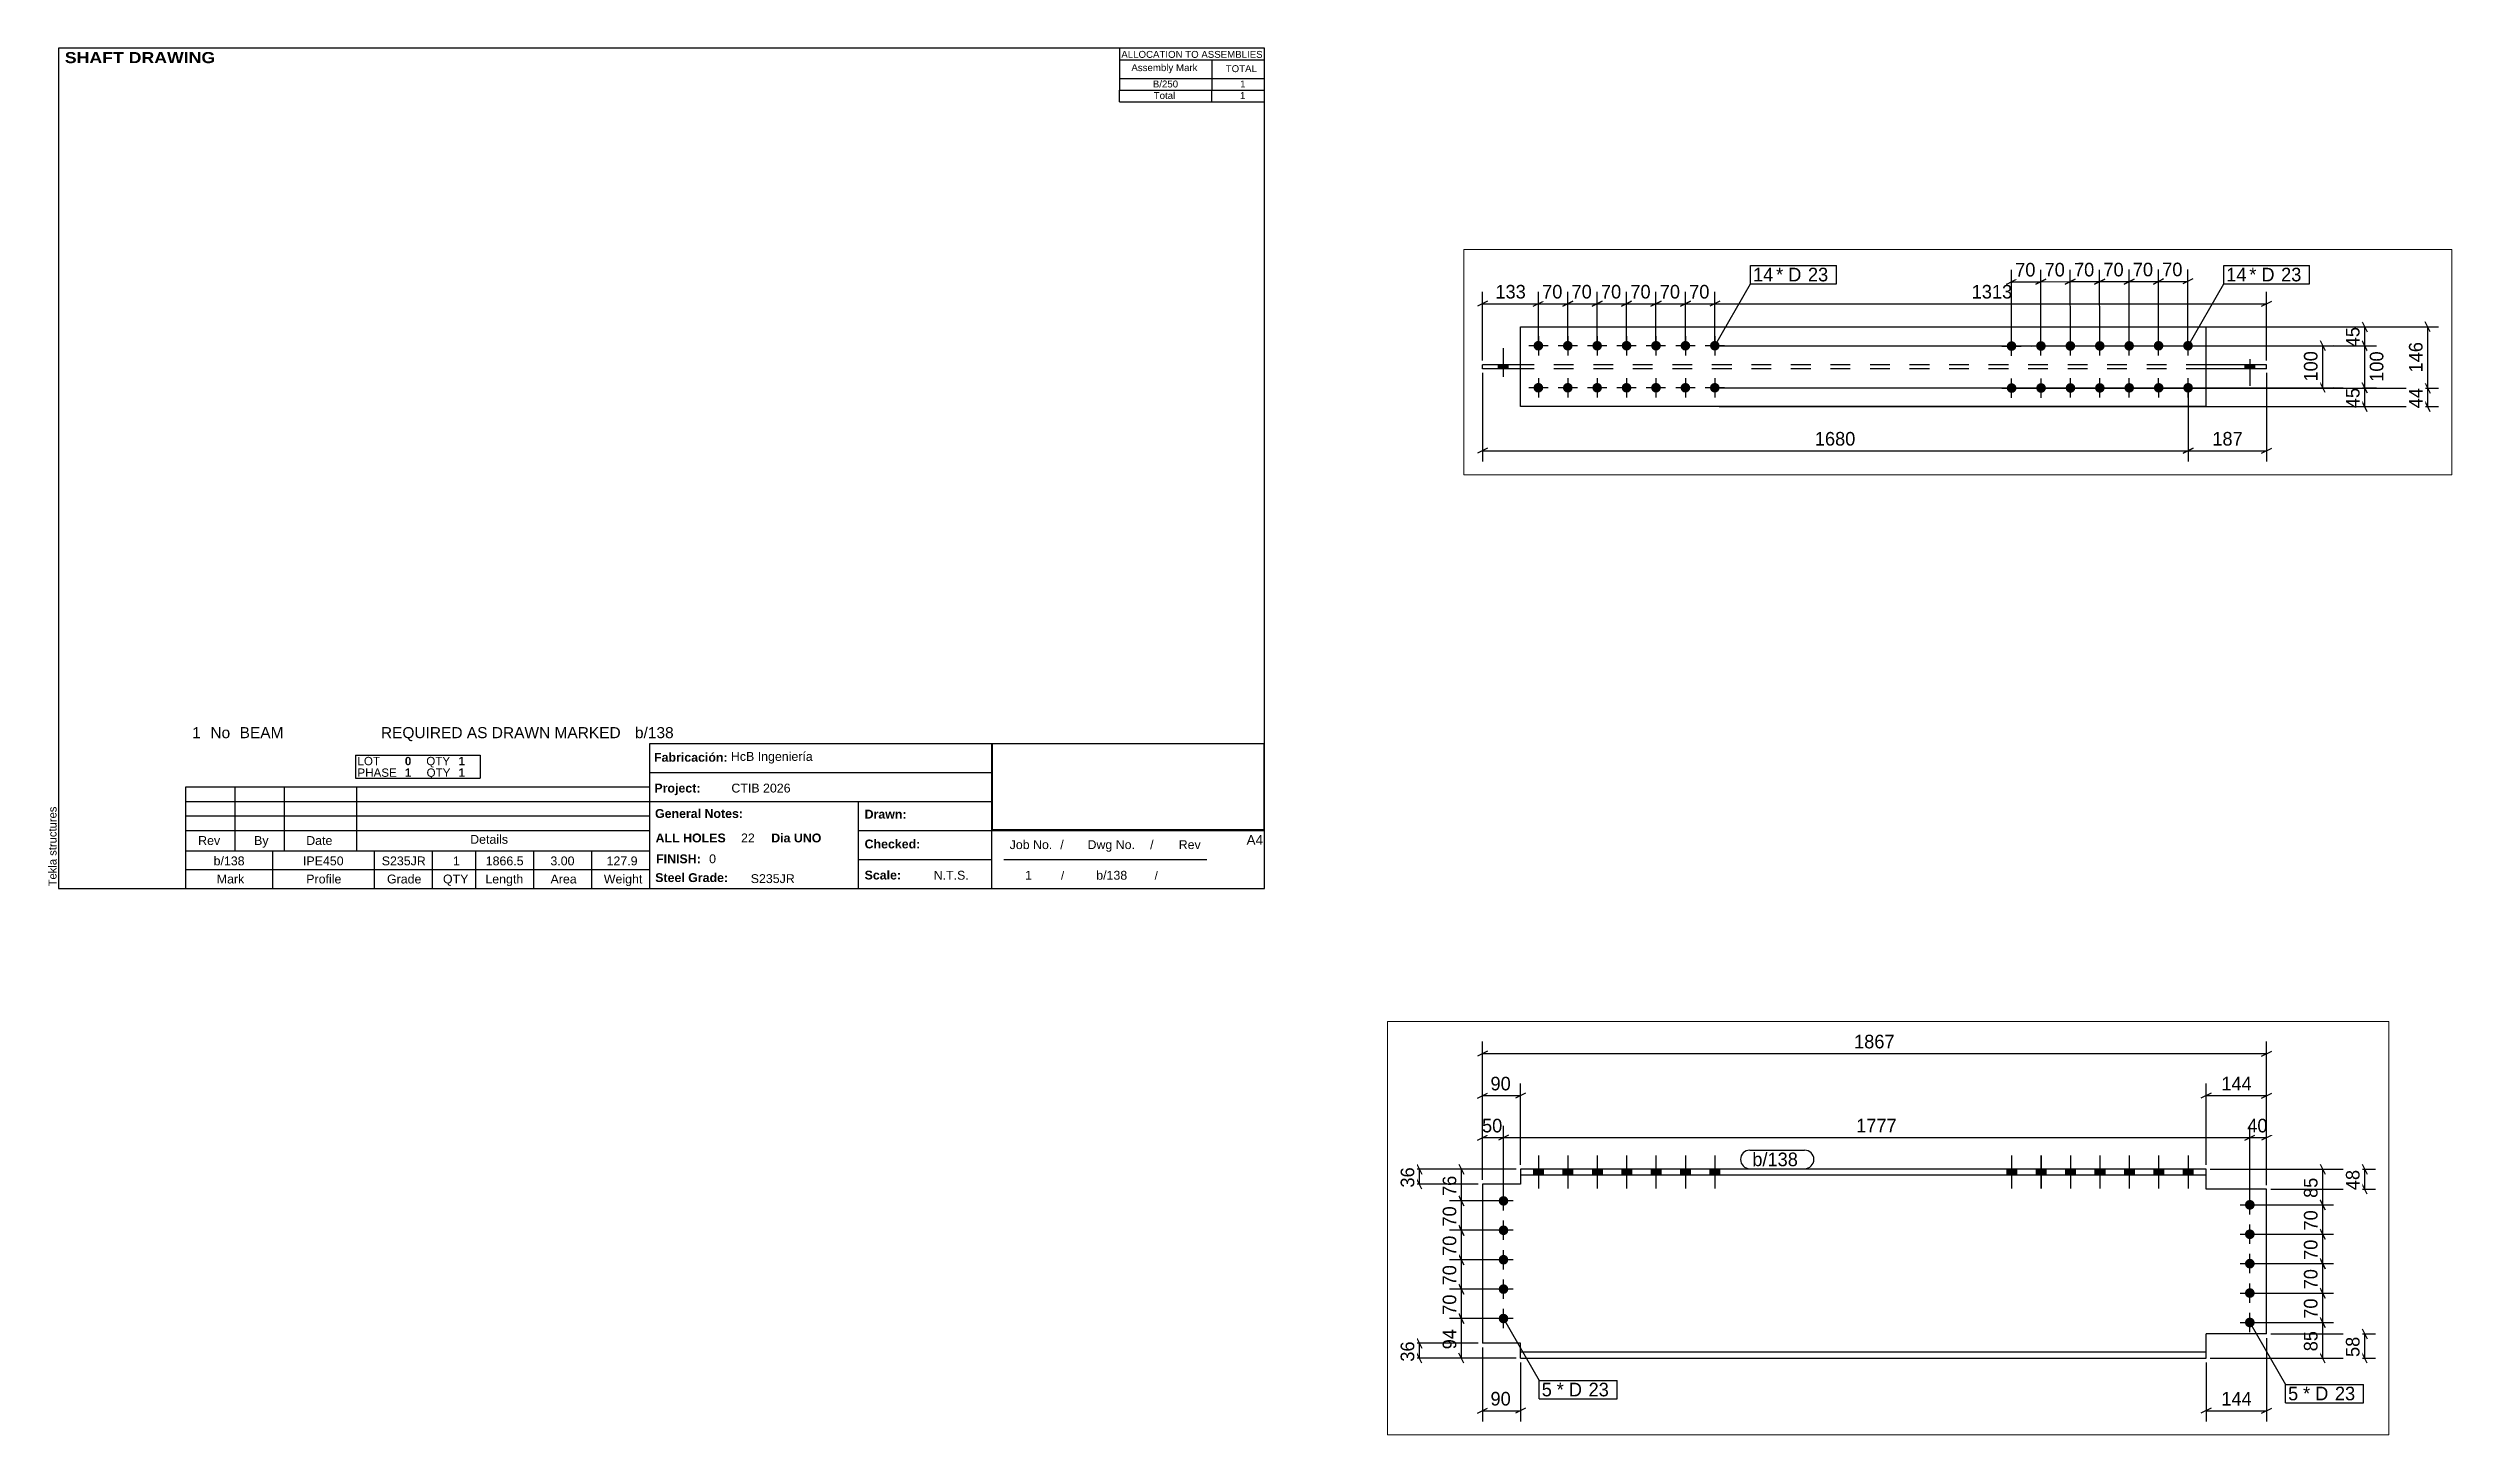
# Paper-space layout 'Layout1' of a CAD drawing. Header units: millimetres. Extents: x 2 to 575, y -125 to 205.
# The model-space entities are those that its viewports show. They can reach past a viewport. Long polylines and large blocks are cut down to what shows.
import ezdxf

# ---------------------------------------------------------------- set-up
doc = ezdxf.new("R2010")
doc.units = ezdxf.units.MM
doc.linetypes.add('DXK_LINE_DOT4', pattern=[0.9408, 0.4704, -0.4704])
doc.layers.add('Viewport layer', color=7, linetype='Continuous', plot=False)
doc.styles.add('Arial', font='ARIAL.TTF', dxfattribs={"height": 0.2})
doc.styles.add('Arial Black', font='ARIBLK.TTF', dxfattribs={"height": 0.2})
doc.styles.add('Arial Bold', font='ARIALBD.TTF', dxfattribs={"height": 0.2})
doc.styles.add('Comic Sans MS', font='COMIC.TTF', dxfattribs={"height": 0.2})

msp = doc.modelspace()

# ---------------------------------------------------------------- hatches: boundary and pattern name
at = {"linetype": 'Continuous'}
for points in [[(7699.5, 618), (7722.5, 618), (7722.5, 632.6), (7699.5, 632.6)], [(7699.5, 618), (7722.5, 618), (7722.5, 632.6), (7699.5, 632.6)], [(7769.5, 618), (7792.5, 618), (7792.5, 632.6), (7769.5, 632.6)], [(7769.5, 618), (7792.5, 618), (7792.5, 632.6), (7769.5, 632.6)], [(7839.5, 618), (7862.5, 618), (7862.5, 632.6), (7839.5, 632.6)], [(7839.5, 618), (7862.5, 618), (7862.5, 632.6), (7839.5, 632.6)], [(7909.5, 618), (7932.5, 618), (7932.5, 632.6), (7909.5, 632.6)], [(7909.5, 618), (7932.5, 618), (7932.5, 632.6), (7909.5, 632.6)], [(7979.5, 618), (8002.5, 618), (8002.5, 632.6), (7979.5, 632.6)], [(7979.5, 618), (8002.5, 618), (8002.5, 632.6), (7979.5, 632.6)], [(8049.5, 618), (8072.5, 618), (8072.5, 632.6), (8049.5, 632.6)], [(8049.5, 618), (8072.5, 618), (8072.5, 632.6), (8049.5, 632.6)], [(8119.5, 618), (8142.5, 618), (8142.5, 632.6), (8119.5, 632.6)], [(8119.5, 618), (8142.5, 618), (8142.5, 632.6), (8119.5, 632.6)], [(8848.9, 632.6), (8825.9, 632.6), (8825.9, 618), (8848.9, 618)], [(8849, 632.6), (8826, 632.6), (8826, 618), (8849, 618)], [(8918.9, 632.6), (8895.9, 632.6), (8895.9, 618), (8918.9, 618)], [(8919, 632.6), (8896, 632.6), (8896, 618), (8919, 618)], [(8988.9, 632.6), (8965.9, 632.6), (8965.9, 618), (8988.9, 618)], [(8989, 632.6), (8966, 632.6), (8966, 618), (8989, 618)], [(9058.9, 632.6), (9035.9, 632.6), (9035.9, 618), (9058.9, 618)], [(9059, 632.6), (9036, 632.6), (9036, 618), (9059, 618)], [(9128.9, 632.6), (9105.9, 632.6), (9105.9, 618), (9128.9, 618)], [(9129, 632.6), (9106, 632.6), (9106, 618), (9129, 618)], [(9198.9, 632.6), (9175.9, 632.6), (9175.9, 618), (9198.9, 618)], [(9199, 632.6), (9176, 632.6), (9176, 618), (9199, 618)], [(9268.9, 632.6), (9245.9, 632.6), (9245.9, 618), (9268.9, 618)], [(9269, 632.6), (9246, 632.6), (9246, 618), (9269, 618)], [(7616.5, 557, -1), (7639.5, 557, -1)], [(9393, 547.6), (9393.3, 550), (9394, 552.3), (9395.2, 554.4), (9396.8, 556.1), (9398.8, 557.6), (9401, 558.5), (9403.3, 559), (9405.7, 559), (9408.1, 558.5), (9410.3, 557.6), (9412.2, 556.1), (9413.8, 554.4), (9415, 552.3), (9415.8, 550), (9416, 547.6), (9415.8, 545.2), (9415, 542.9), (9413.8, 540.8), (9412.2, 539.1), (9410.3, 537.6), (9408.1, 536.7), (9405.7, 536.2), (9403.3, 536.2), (9401, 536.7), (9398.8, 537.6), (9396.8, 539.1), (9395.2, 540.8), (9394, 542.9), (9393.3, 545.2)], [(7616.5, 487, -1), (7639.5, 487, -1)], [(9393, 477.6), (9393.3, 480), (9394, 482.3), (9395.2, 484.4), (9396.8, 486.1), (9398.8, 487.6), (9401, 488.5), (9403.3, 489), (9405.7, 489), (9408.1, 488.5), (9410.3, 487.6), (9412.2, 486.1), (9413.8, 484.4), (9415, 482.3), (9415.8, 480), (9416, 477.6), (9415.8, 475.2), (9415, 472.9), (9413.8, 470.8), (9412.2, 469.1), (9410.3, 467.6), (9408.1, 466.7), (9405.7, 466.2), (9403.3, 466.2), (9401, 466.7), (9398.8, 467.6), (9396.8, 469.1), (9395.2, 470.8), (9394, 472.9), (9393.3, 475.2)], [(7616.5, 417, -1), (7639.5, 417, -1)], [(9393, 407.6), (9393.3, 410), (9394, 412.3), (9395.2, 414.4), (9396.8, 416.1), (9398.8, 417.6), (9401, 418.5), (9403.3, 419), (9405.7, 419), (9408.1, 418.5), (9410.3, 417.6), (9412.2, 416.1), (9413.8, 414.4), (9415, 412.3), (9415.8, 410), (9416, 407.6), (9415.8, 405.2), (9415, 402.9), (9413.8, 400.8), (9412.2, 399.1), (9410.3, 397.6), (9408.1, 396.7), (9405.7, 396.2), (9403.3, 396.2), (9401, 396.7), (9398.8, 397.6), (9396.8, 399.1), (9395.2, 400.8), (9394, 402.9), (9393.3, 405.2)], [(7616.5, 347, -1), (7639.5, 347, -1)], [(9393, 337.6), (9393.3, 340), (9394, 342.3), (9395.2, 344.4), (9396.8, 346.1), (9398.8, 347.6), (9401, 348.5), (9403.3, 349), (9405.7, 349), (9408.1, 348.5), (9410.3, 347.6), (9412.2, 346.1), (9413.8, 344.4), (9415, 342.3), (9415.8, 340), (9416, 337.6), (9415.8, 335.2), (9415, 332.9), (9413.8, 330.8), (9412.2, 329.1), (9410.3, 327.6), (9408.1, 326.7), (9405.7, 326.2), (9403.3, 326.2), (9401, 326.7), (9398.8, 327.6), (9396.8, 329.1), (9395.2, 330.8), (9394, 332.9), (9393.3, 335.2)], [(177, 296.1, -1), (177, 319.1, -1)], [(247, 296.1, -1), (247, 319.1, -1)], [(317, 296.1, -1), (317, 319.1, -1)], [(387, 296.1, -1), (387, 319.1, -1)], [(457, 296.1, -1), (457, 319.1, -1)], [(527, 296.1, -1), (527, 319.1, -1)], [(597, 296.1, -1), (597, 319.1, -1)], [(1303.3, 318.3, -1), (1303.4, 295.3, -1)], [(1373.3, 318.5, -1), (1373.4, 295.5, -1)], [(1443.3, 318.6, -1), (1443.4, 295.6, -1)], [(1513.3, 318.7, -1), (1513.4, 295.7, -1)], [(1583.3, 318.8, -1), (1583.4, 295.8, -1)], [(1653.3, 319, -1), (1653.4, 296, -1)], [(1723.3, 319.1, -1), (1723.4, 296.1, -1)], [(7616.5, 277, -1), (7639.5, 277, -1)], [(105.5, 262.3), (82.5, 262.3), (82.5, 252.9), (105.5, 252.9)], [(105.5, 262.3), (82.5, 262.3), (82.5, 252.9), (105.5, 252.9)], [(105.5, 262.3), (82.5, 262.3), (82.5, 252.9), (105.5, 252.9)], [(105.5, 262.3), (82.5, 262.3), (82.5, 252.9), (105.5, 252.9)], [(105.5, 262.3), (82.5, 262.3), (82.5, 252.9), (105.5, 252.9)], [(1859, 252.9), (1882, 252.9), (1882, 262.3), (1859, 262.3)], [(1859, 252.9), (1882, 252.9), (1882, 262.3), (1859, 262.3)], [(1859, 252.9), (1882, 252.9), (1882, 262.3), (1859, 262.3)], [(1859, 252.9), (1882, 252.9), (1882, 262.3), (1859, 262.3)], [(1859, 252.9), (1882, 252.9), (1882, 262.3), (1859, 262.3)], [(9393, 267.6), (9393.3, 270), (9394, 272.3), (9395.2, 274.4), (9396.8, 276.1), (9398.8, 277.6), (9401, 278.5), (9403.3, 279), (9405.7, 279), (9408.1, 278.5), (9410.3, 277.6), (9412.2, 276.1), (9413.8, 274.4), (9415, 272.3), (9415.8, 270), (9416, 267.6), (9415.8, 265.2), (9415, 262.9), (9413.8, 260.8), (9412.2, 259.1), (9410.3, 257.6), (9408.1, 256.7), (9405.7, 256.2), (9403.3, 256.2), (9401, 256.7), (9398.8, 257.6), (9396.8, 259.1), (9395.2, 260.8), (9394, 262.9), (9393.3, 265.2)], [(177, 196.1, -1), (177, 219.1, -1)], [(247, 196.1, -1), (247, 219.1, -1)], [(317, 196.1, -1), (317, 219.1, -1)], [(387, 196.1, -1), (387, 219.1, -1)], [(457, 196.1, -1), (457, 219.1, -1)], [(527, 196.1, -1), (527, 219.1, -1)], [(597, 196.1, -1), (597, 219.1, -1)], [(1303.5, 218.3, -1), (1303.6, 195.3, -1)], [(1373.5, 218.5, -1), (1373.6, 195.5, -1)], [(1443.5, 218.6, -1), (1443.6, 195.6, -1)], [(1513.5, 218.7, -1), (1513.6, 195.7, -1)], [(1583.5, 218.8, -1), (1583.6, 195.9, -1)], [(1653.5, 219, -1), (1653.6, 196, -1)], [(1723.5, 219.1, -1), (1723.6, 196.1, -1)]]:
    msp.add_hatch(color=3, dxfattribs=at).paths.add_polyline_path(points)

# ---------------------------------------------------------------- linework, layer by layer
at = {"color": 8, "linetype": 'Continuous'}
for p, q in [((7590, 913.6), (7566, 901.6)), ((7578, 907.6), (9444.5, 907.6)), ((9432.5, 901.6), (9456.5, 913.6)), ((7566, 801.6), (7590, 813.6)), ((7578, 807.6), (7668.3, 807.6)), ((7680.3, 813.6), (7656.3, 801.6)), ((7668.3, 642.6), (7668.3, 836)), ((9312.2, 813.6), (9288.2, 801.6)), ((9300.2, 642.6), (9300.2, 836)), ((9300.2, 807.6), (9444.5, 807.6)), ((9432.5, 801.6), (9456.5, 813.6)), ((7566, 701.6), (7590, 713.6)), ((7578, 607), (7578, 736)), ((7578, 707.6), (7628, 707.6)), ((7640, 713.6), (7616, 701.6)), ((7628, 567), (7628, 736)), ((9392.5, 701.6), (9416.5, 713.6)), ((9404.5, 557.6), (9404.5, 736)), ((9404.5, 707.6), (9444.5, 707.6)), ((9456.5, 713.6), (9432.5, 701.6)), ((9444.5, 594.6), (9444.5, 736)), ((7422, 644.6), (7434, 620.6)), ((7428, 597), (7428, 632.6)), ((7658.3, 632.6), (7499.6, 632.6)), ((7522, 644.6), (7534, 620.6)), ((7528, 557), (7528, 632.6)), ((9310.2, 632.6), (9603.6, 632.6)), ((9572, 644.6), (9584, 620.6)), ((9578, 547.6), (9578, 632.6)), ((9672, 644.6), (9684, 620.6)), ((9678, 584.6), (9678, 632.6)), ((7434, 585), (7422, 609)), ((9684, 572.6), (9672, 596.6)), ((7618, 557), (7499.6, 557)), ((7534, 545), (7522, 569)), ((9414.5, 547.6), (9603.6, 547.6)), ((9584, 535.6), (9572, 559.6)), ((1361.1, 454), (1385.1, 466)), ((1373.3, 317), (1373, 488.4)), ((1431.1, 454.1), (1455.1, 466.1)), ((1443.3, 317.1), (1443, 488.5)), ((1501.1, 454.2), (1525.1, 466.2)), ((1513.3, 317.2), (1513, 488.6)), ((1571.1, 454.3), (1595.1, 466.4)), ((1583.3, 317.3), (1583, 488.7)), ((1641.1, 454.5), (1665.1, 466.5)), ((1653.3, 317.5), (1653, 488.9)), ((1653.1, 460.5), (1723.1, 460.6)), ((1735.1, 466.6), (1711.1, 454.6)), ((1723.3, 317.6), (1723, 489)), ((7618, 487), (7499.6, 487)), ((7534, 475), (7522, 499)), ((9414.5, 477.6), (9603.6, 477.6)), ((9584, 465.6), (9572, 489.6)), ((56, 413.6), (32, 401.6)), ((44, 272.3), (44, 436)), ((44, 407.6), (177, 407.6)), ((165, 401.6), (189, 413.6)), ((177, 317.6), (177, 436)), ((235, 401.6), (259, 413.6)), ((247, 317.6), (247, 436)), ((305, 401.6), (329, 413.6)), ((317, 317.6), (317, 436)), ((375, 401.6), (399, 413.6)), ((387, 317.6), (387, 436)), ((445, 401.6), (469, 413.6)), ((457, 317.6), (457, 436)), ((515, 401.6), (539, 413.6)), ((527, 317.6), (527, 436)), ((527, 407.6), (597, 407.6)), ((609, 413.6), (585, 401.6)), ((609, 413.6), (585, 401.6)), ((597, 317.6), (597, 436)), ((597, 317.6), (597, 436)), ((597, 407.6), (1910.5, 407.6)), ((1898.5, 401.6), (1922.5, 413.6)), ((1910.5, 272.3), (1910.5, 436)), ((7618, 417), (7499.6, 417)), ((7522, 429), (7534, 405)), ((7528, 347), (7528, 417)), ((9414.5, 407.6), (9603.6, 407.6)), ((9584, 395.6), (9572, 419.6)), ((607, 352.6), (2169.6, 352.6)), ((2138, 364.6), (2150, 340.6)), ((2144, 307.6), (2144, 352.6)), ((2300, 340.6), (2288, 364.6)), ((2294, 206.8), (2294, 352.6)), ((7618, 347), (7499.6, 347)), ((7534, 335), (7522, 359)), ((9584, 325.6), (9572, 349.6)), ((1733.4, 307.6), (2069.5, 308.2)), ((2037.9, 320.2), (2049.9, 296.2)), ((2044.1, 208.2), (2043.9, 308.2)), ((2150, 295.6), (2138, 319.6)), ((7534, 265), (7522, 289)), ((9414.5, 337.6), (9603.6, 337.6)), ((44, 242.9), (44, 32)), ((1910.5, 242.9), (1910.5, 32)), ((7422, 230.2), (7434, 206.2)), ((7618, 277), (7499.6, 277)), ((9414.5, 267.6), (9603.6, 267.6)), ((9444.5, 230.6), (9444.5, 32)), ((9584, 255.6), (9572, 279.6)), ((9672, 252.6), (9684, 228.6)), ((9678, 182.6), (9678, 240.6)), ((1723.5, 197.6), (1723.5, 32)), ((1723.5, 197.6), (1723.5, 32)), ((1733.5, 207.6), (2069.7, 208.2)), ((2050.1, 196.2), (2038.1, 220.2)), ((2150, 195.6), (2138, 219.6)), ((2150, 150.6), (2138, 174.6)), ((2288, 218.8), (2300, 194.8)), ((2300, 150.6), (2288, 174.6)), ((2294, 162.6), (2294, 206.8)), ((7434, 170.6), (7422, 194.6)), ((7428, 182.6), (7428, 218.2)), ((7658.3, 182.6), (7499.6, 182.6)), ((7534, 170.6), (7522, 194.6)), ((7578, 208.2), (7578, 32)), ((7668.3, 172.6), (7668.3, 32)), ((9300.2, 172.6), (9300.2, 32)), ((9310.2, 182.6), (9603.6, 182.6)), ((9584, 170.6), (9572, 194.6)), ((9684, 170.6), (9672, 194.6)), ((607, 162.6), (2169.6, 162.6)), ((56, 63.6), (32, 51.6)), ((44, 57.6), (1723.5, 57.6)), ((1735.5, 63.6), (1711.5, 51.6)), ((1711.5, 51.6), (1735.5, 63.6)), ((1723.5, 57.6), (1910.5, 57.6)), ((1898.5, 51.6), (1922.5, 63.6)), ((7566, 51.6), (7590, 63.6)), ((7578, 57.6), (7668.3, 57.6)), ((7680.3, 63.6), (7656.3, 51.6)), ((9312.2, 63.6), (9288.2, 51.6)), ((9300.2, 57.6), (9444.5, 57.6)), ((9432.5, 51.6), (9456.5, 63.6))]:
    msp.add_line(p, q, dxfattribs=at)
at = {"color": 7, "linetype": 'Continuous'}
for p, q in [((7668.3, 632.6), (7668.3, 618)), ((9300.2, 632.6), (7668.3, 632.6)), ((9300.2, 618), (9300.2, 632.6)), ((7668.3, 597), (7578, 597)), ((7578, 597), (7578, 218.2)), ((9300.2, 618), (7668.3, 618)), ((7668.3, 618), (7668.3, 597)), ((9300.2, 584.6), (9300.2, 618)), ((9444.5, 584.6), (9300.2, 584.6)), ((9444.5, 240.6), (9444.5, 584.6)), ((134.3, 162.6), (134.3, 352.6)), ((134.3, 352.6), (1766.2, 352.6)), ((1766.2, 162.6), (1766.2, 352.6)), ((134.3, 262.3), (44, 262.3)), ((44, 252.9), (44, 262.3)), ((134.3, 252.9), (44, 252.9)), ((1910.5, 262.3), (1766.2, 262.3)), ((1910.5, 252.9), (1766.2, 252.9)), ((1910.5, 252.9), (1910.5, 262.3)), ((9300.2, 197.2), (9300.2, 240.6)), ((9444.5, 240.6), (9300.2, 240.6)), ((7668.3, 218.2), (7578, 218.2)), ((7668.3, 182.6), (7668.3, 218.2)), ((9300.2, 197.2), (7668.3, 197.2)), ((7668.3, 182.6), (9300.2, 182.6)), ((9300.2, 182.6), (9300.2, 197.2)), ((1766.2, 162.6), (134.3, 162.6))]:
    msp.add_line(p, q, dxfattribs=at)
at = {"color": 3, "linetype": 'Continuous'}
for p, q in [((7699.5, 632.6), (7699.5, 618)), ((7699.5, 632.6), (7699.5, 618)), ((7711, 664.8), (7711, 586.6)), ((7711, 664.8), (7711, 586.6)), ((7722.5, 632.6), (7722.5, 618)), ((7722.5, 632.6), (7722.5, 618)), ((7769.5, 632.6), (7769.5, 618)), ((7769.5, 632.6), (7769.5, 618)), ((7781, 664.8), (7781, 586.6)), ((7781, 664.8), (7781, 586.6)), ((7792.5, 632.6), (7792.5, 618)), ((7792.5, 632.6), (7792.5, 618)), ((7839.5, 632.6), (7839.5, 618)), ((7839.5, 632.6), (7839.5, 618)), ((7851, 664.8), (7851, 586.6)), ((7851, 664.8), (7851, 586.6)), ((7862.5, 632.6), (7862.5, 618)), ((7862.5, 632.6), (7862.5, 618)), ((7909.5, 632.6), (7909.5, 618)), ((7909.5, 632.6), (7909.5, 618)), ((7921, 664.8), (7921, 586.6)), ((7921, 664.8), (7921, 586.6)), ((7932.5, 632.6), (7932.5, 618)), ((7932.5, 632.6), (7932.5, 618)), ((7979.5, 632.6), (7979.5, 618)), ((7979.5, 632.6), (7979.5, 618)), ((7991, 664.8), (7991, 586.6)), ((7991, 664.8), (7991, 586.6)), ((8002.5, 632.6), (8002.5, 618)), ((8002.5, 632.6), (8002.5, 618)), ((8049.5, 632.6), (8049.5, 618)), ((8049.5, 632.6), (8049.5, 618)), ((8061, 664.8), (8061, 586.6)), ((8061, 664.8), (8061, 586.6)), ((8072.5, 632.6), (8072.5, 618)), ((8072.5, 632.6), (8072.5, 618)), ((8119.5, 632.6), (8119.5, 618)), ((8119.5, 632.6), (8119.5, 618)), ((8131, 664.8), (8131, 586.6)), ((8131, 664.8), (8131, 586.6)), ((8142.5, 632.6), (8142.5, 618)), ((8142.5, 632.6), (8142.5, 618)), ((8825.9, 632.6), (8825.9, 618)), ((8826, 632.6), (8826, 618)), ((8837.4, 664.8), (8837.4, 586.6)), ((8837.5, 664.8), (8837.5, 586.6)), ((8848.9, 632.6), (8848.9, 618)), ((8849, 632.6), (8849, 618)), ((8895.9, 632.6), (8895.9, 618)), ((8896, 632.6), (8896, 618)), ((8907.4, 664.8), (8907.4, 586.6)), ((8907.5, 664.8), (8907.5, 586.6)), ((8918.9, 632.6), (8918.9, 618)), ((8919, 632.6), (8919, 618)), ((8965.9, 632.6), (8965.9, 618)), ((8966, 632.6), (8966, 618)), ((8977.4, 664.8), (8977.4, 586.6)), ((8977.5, 664.8), (8977.5, 586.6)), ((8988.9, 632.6), (8988.9, 618)), ((8989, 632.6), (8989, 618)), ((9035.9, 632.6), (9035.9, 618)), ((9036, 632.6), (9036, 618)), ((9047.4, 664.8), (9047.4, 586.6)), ((9047.5, 664.8), (9047.5, 586.6)), ((9058.9, 632.6), (9058.9, 618)), ((9059, 632.6), (9059, 618)), ((9105.9, 632.6), (9105.9, 618)), ((9106, 632.6), (9106, 618)), ((9117.4, 664.8), (9117.4, 586.6)), ((9117.5, 664.8), (9117.5, 586.6)), ((9128.9, 632.6), (9128.9, 618)), ((9129, 632.6), (9129, 618)), ((9175.9, 632.6), (9175.9, 618)), ((9176, 632.6), (9176, 618)), ((9187.4, 664.8), (9187.4, 586.6)), ((9187.5, 664.8), (9187.5, 586.6)), ((9198.9, 632.6), (9198.9, 618)), ((9199, 632.6), (9199, 618)), ((9245.9, 632.6), (9245.9, 618)), ((9246, 632.6), (9246, 618)), ((9257.4, 664.8), (9257.4, 586.6)), ((9257.5, 664.8), (9257.5, 586.6)), ((9268.9, 632.6), (9268.9, 618)), ((9269, 632.6), (9269, 618)), ((7628, 534), (7628, 580)), ((7651, 557), (7605, 557)), ((9381.5, 547.6), (9427.5, 547.6)), ((9404.5, 524.6), (9404.5, 570.6)), ((7651, 487), (7605, 487)), ((7628, 464), (7628, 510)), ((9381.5, 477.6), (9427.5, 477.6)), ((9404.5, 454.6), (9404.5, 500.6)), ((7651, 417), (7605, 417)), ((7628, 394), (7628, 440)), ((9381.5, 407.6), (9427.5, 407.6)), ((9404.5, 384.6), (9404.5, 430.6)), ((7651, 347), (7605, 347)), ((7628, 324), (7628, 370)), ((9404.5, 314.6), (9404.5, 360.6)), ((94, 233.7), (94, 301.9)), ((94, 233.7), (94, 301.9)), ((94, 233.7), (94, 301.9)), ((94, 233.7), (94, 301.9)), ((94, 233.7), (94, 301.9)), ((200, 307.6), (154, 307.6)), ((177, 330.6), (177, 284.6)), ((270, 307.6), (224, 307.6)), ((247, 330.6), (247, 284.6)), ((340, 307.6), (294, 307.6)), ((317, 330.6), (317, 284.6)), ((410, 307.6), (364, 307.6)), ((387, 330.6), (387, 284.6)), ((480, 307.6), (434, 307.6)), ((457, 330.6), (457, 284.6)), ((550, 307.6), (504, 307.6)), ((527, 330.6), (527, 284.6)), ((620, 307.6), (574, 307.6)), ((597, 330.6), (597, 284.6)), ((1280.4, 306.8), (1326.4, 306.9)), ((1303.4, 283.8), (1303.3, 329.8)), ((1350.4, 306.9), (1396.4, 307)), ((1373.4, 284), (1373.3, 330)), ((1420.4, 307.1), (1466.4, 307.1)), ((1443.4, 284.1), (1443.3, 330.1)), ((1490.4, 307.2), (1536.4, 307.3)), ((1513.4, 284.2), (1513.3, 330.2)), ((1560.4, 307.3), (1606.4, 307.4)), ((1583.4, 284.3), (1583.3, 330.3)), ((1630.4, 307.4), (1676.4, 307.5)), ((1653.4, 284.5), (1653.3, 330.5)), ((1700.4, 307.6), (1746.4, 307.6)), ((1723.4, 284.6), (1723.3, 330.6)), ((7628, 254), (7628, 300)), ((9381.5, 337.6), (9427.5, 337.6)), ((9404.5, 244.6), (9404.5, 290.6)), ((82.5, 252.9), (82.5, 262.3)), ((82.5, 252.9), (82.5, 262.3)), ((82.5, 252.9), (82.5, 262.3)), ((82.5, 252.9), (82.5, 262.3)), ((82.5, 252.9), (82.5, 262.3)), ((105.5, 252.9), (105.5, 262.3)), ((105.5, 252.9), (105.5, 262.3)), ((105.5, 252.9), (105.5, 262.3)), ((105.5, 252.9), (105.5, 262.3)), ((105.5, 252.9), (105.5, 262.3)), ((177, 230.6), (177, 184.6)), ((247, 230.6), (247, 184.6)), ((317, 230.6), (317, 184.6)), ((387, 230.6), (387, 184.6)), ((457, 230.6), (457, 184.6)), ((527, 230.6), (527, 184.6)), ((597, 230.6), (597, 184.6)), ((1303.6, 183.8), (1303.5, 229.8)), ((1373.6, 184), (1373.5, 230)), ((1443.6, 184.1), (1443.5, 230.1)), ((1513.6, 184.2), (1513.5, 230.2)), ((1583.6, 184.4), (1583.5, 230.3)), ((1653.6, 184.5), (1653.5, 230.5)), ((1723.6, 184.6), (1723.5, 230.6)), ((1859, 262.3), (1859, 252.9)), ((1859, 262.3), (1859, 252.9)), ((1859, 262.3), (1859, 252.9)), ((1859, 262.3), (1859, 252.9)), ((1859, 262.3), (1859, 252.9)), ((1870.5, 275.5), (1870.5, 212.3)), ((1870.5, 275.5), (1870.5, 212.3)), ((1870.5, 275.5), (1870.5, 212.3)), ((1870.5, 275.5), (1870.5, 212.3)), ((1870.5, 275.5), (1870.5, 212.3)), ((1882, 262.3), (1882, 252.9)), ((1882, 262.3), (1882, 252.9)), ((1882, 262.3), (1882, 252.9)), ((1882, 262.3), (1882, 252.9)), ((1882, 262.3), (1882, 252.9)), ((7651, 277), (7605, 277)), ((9381.5, 267.6), (9427.5, 267.6)), ((200, 207.6), (154, 207.6)), ((270, 207.6), (224, 207.6)), ((340, 207.6), (294, 207.6)), ((410, 207.6), (364, 207.6)), ((480, 207.6), (434, 207.6)), ((550, 207.6), (504, 207.6)), ((620, 207.6), (574, 207.6)), ((1280.5, 206.8), (1326.5, 206.9)), ((1350.5, 206.9), (1396.5, 207)), ((1420.5, 207.1), (1466.5, 207.1)), ((1490.5, 207.2), (1536.5, 207.3)), ((1560.5, 207.3), (1606.5, 207.4)), ((1630.5, 207.4), (1676.5, 207.5)), ((1700.5, 207.6), (1746.5, 207.6))]:
    msp.add_line(p, q, dxfattribs=at)
at = {"color": 7, "linetype": 'DXK_LINE_DOT4'}
for p, q in [((9300.2, 618), (9300.2, 632.6)), ((9300.2, 584.6), (9300.2, 618)), ((9444.5, 240.6), (9444.5, 584.6)), ((1766.2, 262.3), (134.3, 262.3)), ((1766.2, 252.9), (134.3, 252.9)), ((9300.2, 197.2), (9300.2, 240.6)), ((9300.2, 182.6), (9300.2, 197.2))]:
    msp.add_line(p, q, dxfattribs=at)

# ---------------------------------------------------------------- wipeouts: each hides what was drawn before it
at = {"color": 0}
for points in [[(733.3, 460.8), (733.3, 492.8), (688, 492.8), (688, 460.8)], [(1859.6, 460.8), (1859.6, 492.8), (1814.4, 492.8), (1814.4, 460.8)], [(7745.1, 91.8), (7745.1, 123.8), (7719, 123.8), (7719, 91.8)], [(9521.6, 82.4), (9521.6, 114.4), (9495.5, 114.4), (9495.5, 82.4)]]:
    msp.add_wipeout(points, dxfattribs=at)

# ---------------------------------------------------------------- next in the draw order: wipeouts: each hides what was drawn before it
for points in [[(8566.4, 913.6), (8566.4, 958.4), (8456.1, 958.4), (8456.1, 913.6)], [(9414.4, 813.6), (9414.4, 858.4), (9330.3, 858.4), (9330.3, 813.6)], [(7635.5, 713.6), (7635.5, 758.4), (7570.5, 758.4), (7570.5, 713.6)], [(9457, 713.6), (9457, 758.4), (9392, 758.4), (9392, 713.6)], [(8338.8, 639.6), (8338.8, 671.6), (8220.3, 671.6), (8220.3, 639.6)], [(7522, 627.3), (7477.2, 627.3), (7477.2, 562.3), (7522, 562.3)], [(9572, 622.6), (9527.2, 622.6), (9527.2, 557.6), (9572, 557.6)], [(152.6, 413.6), (152.6, 458.4), (68.4, 458.4), (68.4, 413.6)], [(594.5, 413.6), (594.5, 458.4), (529.6, 458.4), (529.6, 413.6)], [(733.3, 460.8), (733.3, 492.8), (688, 492.8), (688, 460.8)], [(1305.5, 413.6), (1305.5, 458.4), (1202.1, 458.4), (1202.1, 413.6)], [(1720.5, 466.6), (1720.5, 511.4), (1655.5, 511.3), (1655.6, 466.5)], [(1859.6, 460.8), (1859.6, 492.8), (1814.4, 492.8), (1814.4, 460.8)], [(7522, 414.5), (7477.2, 414.5), (7477.2, 349.5), (7522, 349.5)], [(2037.9, 300.2), (1993.1, 300.2), (1993.3, 216), (2038.1, 216.1)], [(2288, 321.8), (2243.2, 321.8), (2243.2, 237.7), (2288, 237.7)], [(7745.1, 91.8), (7745.1, 123.8), (7719, 123.8), (7719, 91.8)], [(938.9, 63.6), (938.9, 108.4), (828.7, 108.4), (828.7, 63.6)], [(1859.1, 63.6), (1859.1, 108.4), (1774.9, 108.4), (1774.9, 63.6)], [(7655.6, 63.6), (7655.6, 108.4), (7590.7, 108.4), (7590.7, 63.6)], [(9414.4, 63.6), (9414.4, 108.4), (9330.3, 108.4), (9330.3, 63.6)], [(9521.6, 82.4), (9521.6, 114.4), (9495.5, 114.4), (9495.5, 82.4)]]:
    msp.add_wipeout(points, dxfattribs=at)

# ---------------------------------------------------------------- next in the draw order: linework, layer by layer
at = {"color": 8, "linetype": 'Continuous'}
for p, q in [((9444.5, 594.6), (9444.5, 936)), ((7578, 607), (7578, 836)), ((9444.5, 594.6), (9444.5, 836)), ((7640, 713.6), (7616, 701.6)), ((7628, 567), (7628, 736)), ((7628, 707.6), (9404.5, 707.6)), ((9392.5, 701.6), (9416.5, 713.6)), ((9404.5, 557.6), (9404.5, 736)), ((7658.3, 632.6), (7399.6, 632.6)), ((9310.2, 632.6), (9703.6, 632.6)), ((7568, 597), (7399.6, 597)), ((9454.5, 584.6), (9703.6, 584.6)), ((7618, 557), (7499.6, 557)), ((7522, 569), (7534, 545)), ((7528, 487), (7528, 557)), ((9414.5, 547.6), (9603.6, 547.6)), ((9572, 559.6), (9584, 535.6)), ((9578, 477.6), (9578, 547.6)), ((1291.1, 453.8), (1315.1, 465.9)), ((1303.3, 316.8), (1303, 488.2)), ((1583.1, 460.3), (1653.1, 460.5)), ((1665.1, 466.5), (1641.1, 454.5)), ((1653.3, 317.5), (1653, 488.9)), ((165, 401.6), (189, 413.6)), ((177, 317.6), (177, 436)), ((457, 407.6), (527, 407.6)), ((539, 413.6), (515, 401.6)), ((527, 317.6), (527, 436)), ((7618, 417), (7499.6, 417)), ((7534, 405), (7522, 429)), ((7618, 347), (7499.6, 347)), ((7522, 359), (7534, 335)), ((7528, 277), (7528, 347)), ((607, 307.6), (2169.6, 307.6)), ((607, 207.6), (2172.4, 207.6)), ((2288, 218.8), (2300, 194.8))]:
    msp.add_line(p, q, dxfattribs=at)
at = {"color": 7, "linetype": 'Continuous'}
for p, q in [((682, 454.8), (682, 498.8)), ((1808.4, 454.8), (1808.4, 498.8)), ((597, 307.6), (682, 454.8)), ((1723.4, 307.6), (1808.4, 454.8)), ((7628, 277), (7713, 129.8)), ((9404.5, 267.6), (9489.5, 120.4)), ((7713, 85.8), (7713, 129.8)), ((9489.5, 76.4), (9489.5, 120.4))]:
    msp.add_line(p, q, dxfattribs=at)

# ---------------------------------------------------------------- next in the draw order: texts
at = {"color": 3, "style": 'Comic Sans MS'}
for s, p in [('1867', (8462.5, 920)), ('144', (9336.7, 820)), ('50', (7576.9, 720)), ('40', (9398.4, 720)), ('133', (74.8, 420)), ('70', (536, 420)), ('1313', (1208.5, 420)), ('1680', (835.1, 70)), ('187', (1781.3, 70)), ('90', (7597.1, 70)), ('144', (9336.7, 70))]:
    msp.add_text(s, height=32.38, dxfattribs=at).set_placement(p)
for s, rotation, p in [('76', 90.0002, (7515.6, 568.7)), ('85', 90.0002, (9565.6, 564)), ('70', 0.1031, (1662, 472.9)), ('70', 90.0002, (7515.6, 355.9)), ('100', 90.1033, (2031.7, 222.5)), ('146', 90.0002, (2281.6, 244.1))]:
    msp.add_text(s, height=32.38, rotation=rotation, dxfattribs=at).set_placement(p)

# ---------------------------------------------------------------- next in the draw order: wipeouts: each hides what was drawn before it
at = {"color": 0}
for points in [[(8338.8, 639.6), (8338.8, 671.6), (8220.3, 671.6), (8220.3, 639.6)], [(809.1, 460.8), (809.1, 492.8), (742.9, 492.8), (742.9, 460.8)], [(1935.4, 460.8), (1935.4, 492.8), (1869.2, 492.8), (1869.2, 460.8)], [(7820.9, 91.8), (7820.9, 123.8), (7754.7, 123.8), (7754.7, 91.8)], [(9597.4, 82.4), (9597.4, 114.4), (9531.2, 114.4), (9531.2, 82.4)]]:
    msp.add_wipeout(points, dxfattribs=at)

# ---------------------------------------------------------------- next in the draw order: linework, layer by layer
at = {"color": 7, "linetype": 'Continuous'}
for p, q in [((8214.3, 677.6), (8344.8, 677.6)), ((8214.3, 633.6), (8344.8, 633.6))]:
    msp.add_line(p, q, dxfattribs=at)
for centre, start, end in [((8214.3, 655.6), 90, 270), ((8344.8, 655.6), 270, 90)]:
    msp.add_arc(centre, 22, start, end, dxfattribs=at)

# ---------------------------------------------------------------- next in the draw order: texts
at = {"color": 3, "style": 'Comic Sans MS'}
msp.add_text('b/138', height=32.38, dxfattribs=at).set_placement((8220.3, 639.6))

# ---------------------------------------------------------------- next in the draw order: wipeouts: each hides what was drawn before it
at = {"color": 0}
for points in [[(7655.6, 813.6), (7655.6, 858.4), (7590.7, 858.4), (7590.7, 813.6)], [(8571.4, 713.6), (8571.4, 758.4), (8461.1, 758.4), (8461.1, 713.6)], [(7422, 647.3), (7377.2, 647.3), (7377.2, 582.3), (7422, 582.3)], [(9672, 641.1), (9627.2, 641.1), (9627.2, 576.1), (9672, 576.1)], [(7522, 554.5), (7477.2, 554.5), (7477.2, 489.5), (7522, 489.5)], [(9572, 545.1), (9527.2, 545.1), (9527.2, 480.1), (9572, 480.1)], [(524.5, 413.6), (524.5, 458.4), (459.6, 458.4), (459.6, 413.6)], [(809.1, 460.8), (809.1, 492.8), (742.9, 492.8), (742.9, 460.8)], [(1650.5, 466.5), (1650.5, 511.3), (1585.5, 511.2), (1585.6, 466.4)], [(1935.4, 460.8), (1935.4, 492.8), (1869.2, 492.8), (1869.2, 460.8)], [(2138, 362.6), (2093.2, 362.6), (2093.2, 297.6), (2138, 297.6)], [(7522, 344.5), (7477.2, 344.5), (7477.2, 279.5), (7522, 279.5)], [(7820.9, 91.8), (7820.9, 123.8), (7754.7, 123.8), (7754.7, 91.8)], [(9597.4, 82.4), (9597.4, 114.4), (9531.2, 114.4), (9531.2, 82.4)]]:
    msp.add_wipeout(points, dxfattribs=at)

# ---------------------------------------------------------------- next in the draw order: linework, layer by layer
at = {"color": 8, "linetype": 'Continuous'}
for p, q in [((7578, 607), (7578, 936)), ((1513.1, 460.2), (1583.1, 460.3)), ((1595.1, 466.4), (1571.1, 454.3)), ((1583.3, 317.3), (1583, 488.7)), ((7618, 487), (7499.6, 487)), ((7522, 499), (7534, 475)), ((7528, 417), (7528, 487)), ((9414.5, 477.6), (9603.6, 477.6)), ((9572, 489.6), (9584, 465.6)), ((9578, 407.6), (9578, 477.6)), ((387, 407.6), (457, 407.6)), ((469, 413.6), (445, 401.6)), ((457, 317.6), (457, 436)), ((1313.5, 352.6), (2319.6, 352.6)), ((607, 307.6), (2172.4, 307.6)), ((2138, 319.6), (2150, 295.6)), ((2144, 207.6), (2144, 307.6)), ((7522, 289), (7534, 265)), ((7618, 277), (7499.6, 277)), ((7528, 182.6), (7528, 277))]:
    msp.add_line(p, q, dxfattribs=at)

# ---------------------------------------------------------------- next in the draw order: texts
at = {"color": 3, "style": 'Comic Sans MS'}
for s, height, p in [('90', 32.38, (7597.1, 820)), ('1777', 32.38, (8467.5, 720)), ('14', 32.38, (688, 460.8)), ('14', 32.38, (1814.4, 460.8)), ('70', 32.38, (466, 420)), ('5', 32.4, (7719, 91.8)), ('5', 32.4, (9495.5, 82.4))]:
    msp.add_text(s, height=height, dxfattribs=at).set_placement(p)
for s, rotation, p in [('36', 90.0002, (7415.6, 588.7)), ('48', 90.0002, (9665.6, 582.5)), ('70', 90.0002, (7515.6, 495.9)), ('70', 90.0002, (9565.6, 486.5)), ('70', 0.1031, (1592, 472.8)), ('45', 90.0002, (2131.6, 304)), ('70', 90.0002, (7515.6, 285.9))]:
    msp.add_text(s, height=32.38, rotation=rotation, dxfattribs=at).set_placement(p)

# ---------------------------------------------------------------- next in the draw order: wipeouts: each hides what was drawn before it
at = {"color": 0}
for points in [[(870.8, 460.8), (870.8, 492.8), (818.7, 492.8), (818.7, 460.8)], [(1997.2, 460.8), (1997.2, 492.8), (1945, 492.8), (1945, 460.8)], [(7882.6, 91.8), (7882.6, 123.8), (7830.5, 123.8), (7830.5, 91.8)], [(9659.1, 82.4), (9659.1, 114.4), (9607, 114.4), (9607, 82.4)]]:
    msp.add_wipeout(points, dxfattribs=at)

# ---------------------------------------------------------------- next in the draw order: wipeouts: each hides what was drawn before it
for points in [[(454.5, 413.6), (454.5, 458.4), (389.6, 458.4), (389.6, 413.6)], [(870.8, 460.8), (870.8, 492.8), (818.7, 492.8), (818.7, 460.8)], [(1580.5, 466.3), (1580.5, 511.1), (1515.5, 511), (1515.6, 466.2)], [(1997.2, 460.8), (1997.2, 492.8), (1945, 492.8), (1945, 460.8)], [(7522, 484.5), (7477.2, 484.5), (7477.2, 419.5), (7522, 419.5)], [(9572, 475.1), (9527.2, 475.1), (9527.2, 410.1), (9572, 410.1)], [(2194.8, 299.7), (2150, 299.7), (2150, 215.5), (2194.8, 215.5)], [(7522, 262.3), (7477.2, 262.3), (7477.2, 197.3), (7522, 197.3)], [(7882.6, 91.8), (7882.6, 123.8), (7830.5, 123.8), (7830.5, 91.8)], [(9659.1, 82.4), (9659.1, 114.4), (9607, 114.4), (9607, 82.4)]]:
    msp.add_wipeout(points, dxfattribs=at)

# ---------------------------------------------------------------- next in the draw order: linework, layer by layer
at = {"color": 7, "linetype": 'Continuous'}
for p, q in [((682, 498.8), (886.4, 498.8)), ((886.4, 454.8), (886.4, 498.8)), ((1808.4, 498.8), (2012.8, 498.8)), ((2012.8, 454.8), (2012.8, 498.8)), ((682, 454.8), (886.4, 454.8)), ((1808.4, 454.8), (2012.8, 454.8)), ((7713, 129.8), (7898.2, 129.8)), ((7898.2, 85.8), (7898.2, 129.8)), ((9489.5, 120.4), (9674.7, 120.4)), ((9674.7, 76.4), (9674.7, 120.4)), ((7713, 85.8), (7898.2, 85.8)), ((9489.5, 76.4), (9674.7, 76.4))]:
    msp.add_line(p, q, dxfattribs=at)
at = {"color": 8, "linetype": 'Continuous'}
for p, q in [((1443.1, 460.1), (1513.1, 460.2)), ((1525.1, 466.2), (1501.1, 454.2)), ((1513.3, 317.2), (1513, 488.6)), ((317, 407.6), (387, 407.6)), ((399, 413.6), (375, 401.6)), ((387, 317.6), (387, 436)), ((9414.5, 407.6), (9603.6, 407.6)), ((9572, 419.6), (9584, 395.6)), ((9578, 337.6), (9578, 407.6)), ((607, 207.6), (2169.6, 207.6)), ((2138, 219.6), (2150, 195.6)), ((2144, 162.6), (2144, 207.6)), ((7568, 218.2), (7399.6, 218.2)), ((7658.3, 182.6), (7399.6, 182.6))]:
    msp.add_line(p, q, dxfattribs=at)

# ---------------------------------------------------------------- next in the draw order: texts
at = {"color": 3, "style": 'Comic Sans MS'}
for s, p in [('* D', (742.9, 460.8)), ('23', (818.7, 460.8)), ('* D', (1869.2, 460.8)), ('23', (1945, 460.8)), ('70', (396, 420)), ('* D', (7754.7, 91.8)), ('23', (7830.5, 91.8)), ('* D', (9531.2, 82.4)), ('23', (9607, 82.4))]:
    msp.add_text(s, height=32.38, dxfattribs=at).set_placement(p)
for s, rotation, p in [('70', 0.1031, (1522, 472.6)), ('70', 90.0002, (7515.6, 425.9)), ('70', 90.0002, (9565.6, 416.5)), ('100', 90.0002, (2188.4, 221.9)), ('94', 90.0002, (7515.6, 203.7))]:
    msp.add_text(s, height=32.38, rotation=rotation, dxfattribs=at).set_placement(p)

# ---------------------------------------------------------------- next in the draw order: wipeouts: each hides what was drawn before it
at = {"color": 0}
for points in [[(384.5, 413.6), (384.5, 458.4), (319.6, 458.4), (319.6, 413.6)], [(1510.5, 466.2), (1510.5, 511), (1445.5, 510.9), (1445.6, 466.1)], [(9572, 405.1), (9527.2, 405.1), (9527.2, 340.1), (9572, 340.1)], [(7422, 232.9), (7377.2, 232.9), (7377.2, 167.9), (7422, 167.9)], [(2138, 217.6), (2093.2, 217.6), (2093.2, 152.6), (2138, 152.6)]]:
    msp.add_wipeout(points, dxfattribs=at)

# ---------------------------------------------------------------- next in the draw order: linework, layer by layer
at = {"color": 8, "linetype": 'Continuous'}
for p, q in [((1373.1, 460), (1443.1, 460.1)), ((1455.1, 466.1), (1431.1, 454.1)), ((1443.3, 317.1), (1443, 488.5)), ((247, 407.6), (317, 407.6)), ((329, 413.6), (305, 401.6)), ((317, 317.6), (317, 436)), ((9572, 349.6), (9584, 325.6)), ((9414.5, 337.6), (9603.6, 337.6)), ((9578, 267.6), (9578, 337.6)), ((1313.5, 206.8), (2319.6, 206.8)), ((1313.5, 206.8), (2319.6, 206.8)), ((1313.5, 162.6), (2319.6, 162.6))]:
    msp.add_line(p, q, dxfattribs=at)

# ---------------------------------------------------------------- next in the draw order: texts
at = {"color": 3, "style": 'Comic Sans MS'}
for s, rotation, p in [('70', 0.1031, (1452, 472.5)), ('70', 90.0002, (9565.6, 346.5)), ('45', 90.0002, (2131.6, 159)), ('36', 90.0002, (7415.6, 174.3))]:
    msp.add_text(s, height=32.38, rotation=rotation, dxfattribs=at).set_placement(p)
msp.add_text('70', height=32.38, dxfattribs=at).set_placement((326, 420))

# ---------------------------------------------------------------- next in the draw order: wipeouts: each hides what was drawn before it
at = {"color": 0}
for points in [[(314.5, 413.6), (314.5, 458.4), (249.6, 458.4), (249.6, 413.6)], [(1440.5, 466.1), (1440.5, 510.9), (1375.5, 510.8), (1375.6, 466)], [(9572, 335.1), (9527.2, 335.1), (9527.2, 270.1), (9572, 270.1)], [(2288, 217.2), (2243.2, 217.2), (2243.2, 152.3), (2288, 152.3)]]:
    msp.add_wipeout(points, dxfattribs=at)

# ---------------------------------------------------------------- next in the draw order: linework, layer by layer
at = {"color": 8, "linetype": 'Continuous'}
for p, q in [((1303.1, 459.8), (1373.1, 460)), ((1385.1, 466), (1361.1, 454)), ((1373.3, 317), (1373, 488.4)), ((177, 407.6), (247, 407.6)), ((259, 413.6), (235, 401.6)), ((247, 317.6), (247, 436)), ((9414.5, 267.6), (9603.6, 267.6)), ((9572, 279.6), (9584, 255.6)), ((9578, 182.6), (9578, 267.6))]:
    msp.add_line(p, q, dxfattribs=at)

# ---------------------------------------------------------------- next in the draw order: texts
at = {"color": 3, "style": 'Comic Sans MS'}
for s, rotation, p in [('70', 0.1031, (1382, 472.4)), ('70', 90.0002, (9565.6, 276.5)), ('44', 90.0002, (2281.6, 158.7))]:
    msp.add_text(s, height=32.38, rotation=rotation, dxfattribs=at).set_placement(p)
msp.add_text('70', height=32.38, dxfattribs=at).set_placement((256, 420))

# ---------------------------------------------------------------- next in the draw order: wipeouts: each hides what was drawn before it
at = {"color": 0}
for points in [[(244.5, 413.6), (244.5, 458.4), (179.6, 458.4), (179.6, 413.6)], [(1370.5, 466), (1370.5, 510.8), (1305.5, 510.7), (1305.6, 465.9)], [(9572, 257.6), (9527.2, 257.6), (9527.2, 192.6), (9572, 192.6)]]:
    msp.add_wipeout(points, dxfattribs=at)

# ---------------------------------------------------------------- next in the draw order: linework, layer by layer
at = {"color": 8, "linetype": 'Continuous'}
for p, q in [((9454.5, 240.6), (9703.6, 240.6)), ((9310.2, 182.6), (9703.6, 182.6))]:
    msp.add_line(p, q, dxfattribs=at)

# ---------------------------------------------------------------- next in the draw order: texts
at = {"color": 3, "style": 'Comic Sans MS'}
for s, rotation, p in [('70', 0.1031, (1312, 472.3)), ('85', 90.0002, (9565.6, 199))]:
    msp.add_text(s, height=32.38, rotation=rotation, dxfattribs=at).set_placement(p)
msp.add_text('70', height=32.38, dxfattribs=at).set_placement((186, 420))

# ---------------------------------------------------------------- next in the draw order: wipeouts: each hides what was drawn before it
at = {"color": 0}
msp.add_wipeout([(9672, 244.1), (9627.2, 244.1), (9627.2, 179.1), (9672, 179.1)], dxfattribs=at)

# ---------------------------------------------------------------- next in the draw order: texts
at = {"color": 3, "style": 'Comic Sans MS'}
msp.add_text('58', height=32.38, rotation=90.0002, dxfattribs=at).set_placement((9665.6, 185.5))

psp = doc.layouts.get("Layout1")

# ---------------------------------------------------------------- linework, layer by layer
at = {"color": 5, "linetype": 'Continuous'}
for p, q in [((292, 205), (5, 205)), ((5, 205), (5, 5)), ((292, 5), (292, 205)), ((5, 5), (292, 5))]:
    psp.add_line(p, q, dxfattribs=at)
at = {"color": 7, "linetype": 'Continuous'}
for p, q in [((257.51, 205), (257.51, 197.75)), ((257.57, 202.24), (292, 202.24)), ((279.49, 202.24), (279.49, 197.75)), ((257.51, 197.75), (257.51, 195)), ((257.51, 192.23), (257.51, 194.99)), ((257.54, 194.99), (292, 194.99)), ((257.57, 197.75), (292, 197.75)), ((279.49, 197.75), (279.49, 195)), ((279.49, 192.23), (279.49, 194.99)), ((257.51, 192.23), (292, 192.23)), ((75.68, 36.74), (105.35, 36.74)), ((75.68, 36.74), (75.68, 33.98)), ((105.35, 36.74), (105.35, 33.98)), ((145.72, 5), (145.72, 39.5)), ((145.75, 39.5), (292, 39.5)), ((227.14, 5), (227.14, 39.5)), ((35.31, 13.97), (35.31, 29.15)), ((35.31, 29.15), (145.71, 29.15)), ((47.04, 13.97), (47.04, 29.15)), ((58.77, 13.97), (58.77, 29.15)), ((75.68, 33.98), (75.68, 31.22)), ((75.68, 31.22), (105.35, 31.22)), ((76.02, 13.97), (76.02, 29.15)), ((105.35, 33.98), (105.35, 31.22)), ((145.71, 13.97), (145.71, 29.15)), ((145.72, 32.6), (227.14, 32.6)), ((35.31, 25.7), (145.71, 25.7)), ((145.72, 25.7), (227.14, 25.7)), ((195.4, 5), (195.4, 25.7)), ((35.31, 22.25), (145.71, 22.25)), ((35.31, 18.8), (145.71, 18.8)), ((195.4, 18.8), (292, 18.8)), ((35.31, 13.96), (145.71, 13.97)), ((35.31, 9.49), (35.31, 13.96)), ((56.01, 9.49), (56.01, 13.97)), ((80.16, 9.49), (80.16, 13.97)), ((93.96, 9.49), (93.96, 13.97)), ((104.31, 9.49), (104.31, 13.97)), ((118.11, 9.49), (118.11, 13.97)), ((131.91, 9.49), (131.91, 13.97)), ((195.4, 11.9), (227.14, 11.9)), ((229.99, 11.92), (278.29, 11.92)), ((35.31, 9.48), (145.72, 9.49)), ((35.31, 5), (35.31, 9.48)), ((56.01, 5), (56.01, 9.48)), ((80.16, 5), (80.16, 9.48)), ((93.96, 5), (93.96, 9.48)), ((104.31, 5), (104.31, 9.48)), ((118.11, 5), (118.11, 9.48)), ((131.91, 5), (131.91, 9.48))]:
    psp.add_line(p, q, dxfattribs=at)
at = {"color": 2, "linetype": 'Continuous'}
for p, q in [((227.28, 39.46), (291.86, 39.46)), ((227.29, 19.02), (227.29, 39.46)), ((291.96, 19.03), (291.96, 39.47)), ((227.28, 19.03), (291.86, 19.03))]:
    psp.add_line(p, q, dxfattribs=at)

# ---------------------------------------------------------------- texts
at = {"color": 7}
for s, height, style, p in [(' SHAFT DRAWING', 2.6342, 'Arial Black', (5.3, 201.42)), ('ALLOCATION TO ASSEMBLIES', 1.6475, 'Arial', (257.95, 202.68)), ('Assembly Mark', 1.6475, 'Arial', (260.35, 199.52)), ('TOTAL', 1.648, 'Arial', (282.81, 199.28)), ('1', 2.64, 'Arial', (36.8, 40.76)), ('No', 2.636, 'Arial', (41.13, 40.76)), ('BEAM', 2.636, 'Arial', (48.08, 40.76)), ('REQUIRED AS DRAWN MARKED', 2.636, 'Arial', (81.71, 40.76)), ('b/138', 2.636, 'Arial', (142.18, 40.76)), ('b/138', 2.109, 'Arial', (41.89, 10.5)), ('IPE450', 2.109, 'Arial', (63.17, 10.5)), ('S235JR', 2.109, 'Arial', (81.91, 10.5)), ('1', 2.11, 'Arial', (98.86, 10.5)), ('1866.5', 2.109, 'Arial', (106.66, 10.5)), ('3.00', 2.109, 'Arial', (122.06, 10.5)), ('127.9', 2.109, 'Arial', (135.43, 10.5)), ('FINISH:', 2.107, 'Arial Bold', (147.22, 11)), ('0', 2.11, 'Arial', (159.84, 11))]:
    psp.add_text(s, height=height, dxfattribs=dict(at, style=style)).set_placement(p)
at = {"color": 7, "linetype": 'Continuous'}
for s, height, style, p in [('B/250', 1.648, 'Arial', (265.45, 195.63)), ('Total', 1.648, 'Arial', (265.67, 192.88)), ('1', 1.65, 'Arial', (286.23, 195.63)), ('1', 1.65, 'Arial', (286.21, 192.88)), ('LOT', 1.977, 'Arial', (76.13, 34.33)), ('0', 1.98, 'Arial Bold', (87.41, 34.33)), ('QTY', 1.977, 'Arial', (92.51, 34.33)), ('1', 1.98, 'Arial Bold', (100.18, 34.33)), ('Fabricación:', 2.1074, 'Arial Bold', (146.73, 35.16)), ('HcB Ingeniería', 2.1088, 'Arial', (165.02, 35.36)), ('PHASE', 1.977, 'Arial', (76.13, 31.57)), ('1', 1.98, 'Arial Bold', (87.41, 31.57)), ('QTY', 1.977, 'Arial', (92.58, 31.57)), ('1', 1.98, 'Arial Bold', (100.18, 31.57)), ('Project:', 2.107, 'Arial Bold', (146.81, 27.83)), ('CTIB 2026', 2.109, 'Arial', (165.14, 27.83)), ('General Notes:', 2.1074, 'Arial Bold', (146.96, 21.78)), ('Drawn:', 2.107, 'Arial Bold', (196.85, 21.62)), ('Rev', 2.109, 'Arial', (38.21, 15.35)), ('By', 2.109, 'Arial', (51.53, 15.35)), ('Date', 2.109, 'Arial', (63.94, 15.35)), ('Details', 2.109, 'Arial', (102.96, 15.63)), ('ALL HOLES', 2.107, 'Arial Bold', (147.1, 15.96)), ('22', 2.109, 'Arial', (167.43, 15.96)), ('Dia UNO', 2.107, 'Arial Bold', (174.62, 15.96)), ('A4', 2.307, 'Arial', (287.76, 15.38)), ('Checked:', 2.107, 'Arial Bold', (196.85, 14.53)), ('Job No.', 2.109, 'Arial', (231.37, 14.37)), ('/', 2.11, 'Arial', (243.42, 14.37)), ('Dwg No.', 2.109, 'Arial', (249.91, 14.37)), ('/', 2.11, 'Arial', (264.81, 14.37)), ('Rev', 2.109, 'Arial', (271.61, 14.37)), ('Mark', 2.109, 'Arial', (42.64, 6.19)), ('Profile', 2.109, 'Arial', (63.95, 6.19)), ('Grade', 2.109, 'Arial', (83.16, 6.19)), ('QTY', 2.109, 'Arial', (96.49, 6.19)), ('Length', 2.109, 'Arial', (106.58, 6.19)), ('Area', 2.109, 'Arial', (122.09, 6.19)), ('Weight', 2.109, 'Arial', (134.77, 6.19)), ('Steel Grade:', 2.1074, 'Arial Bold', (147.01, 6.52)), ('S235JR', 2.109, 'Arial', (169.74, 6.28)), ('Scale:', 2.107, 'Arial Bold', (196.85, 7.13)), ('N.T.S.', 2.109, 'Arial', (213.29, 7.08)), ('1', 2.11, 'Arial', (235.04, 7.08)), ('/', 1.98, 'Arial', (243.58, 7.08)), ('b/138', 2.109, 'Arial', (251.98, 7.08)), ('/', 1.98, 'Arial', (265.88, 7.08))]:
    psp.add_text(s, height=height, dxfattribs=dict(at, style=style)).set_placement(p)
at = {"color": 174, "linetype": 'Continuous', "style": 'Arial'}
psp.add_text('Tekla structures', height=1.9102, rotation=90, dxfattribs=at).set_placement((4.5, 5.5))

# ---------------------------------------------------------------- viewports
at = {"layer": 'Viewport layer', "view_target_point": (1175.8, 268.49)}
psp.add_viewport(center=(457.1, 130.25), size=(235.16, 53.6984), view_center_point=(0, 0), view_height=536.9843, dxfattribs=at)
at = {"layer": 'Viewport layer', "view_target_point": (8543.6, 492)}
psp.add_viewport(center=(440.48, -75.86), size=(238.4, 98.4), view_center_point=(0, 0), view_height=984, status=3, dxfattribs=at)

doc.saveas('drawing.dxf')
